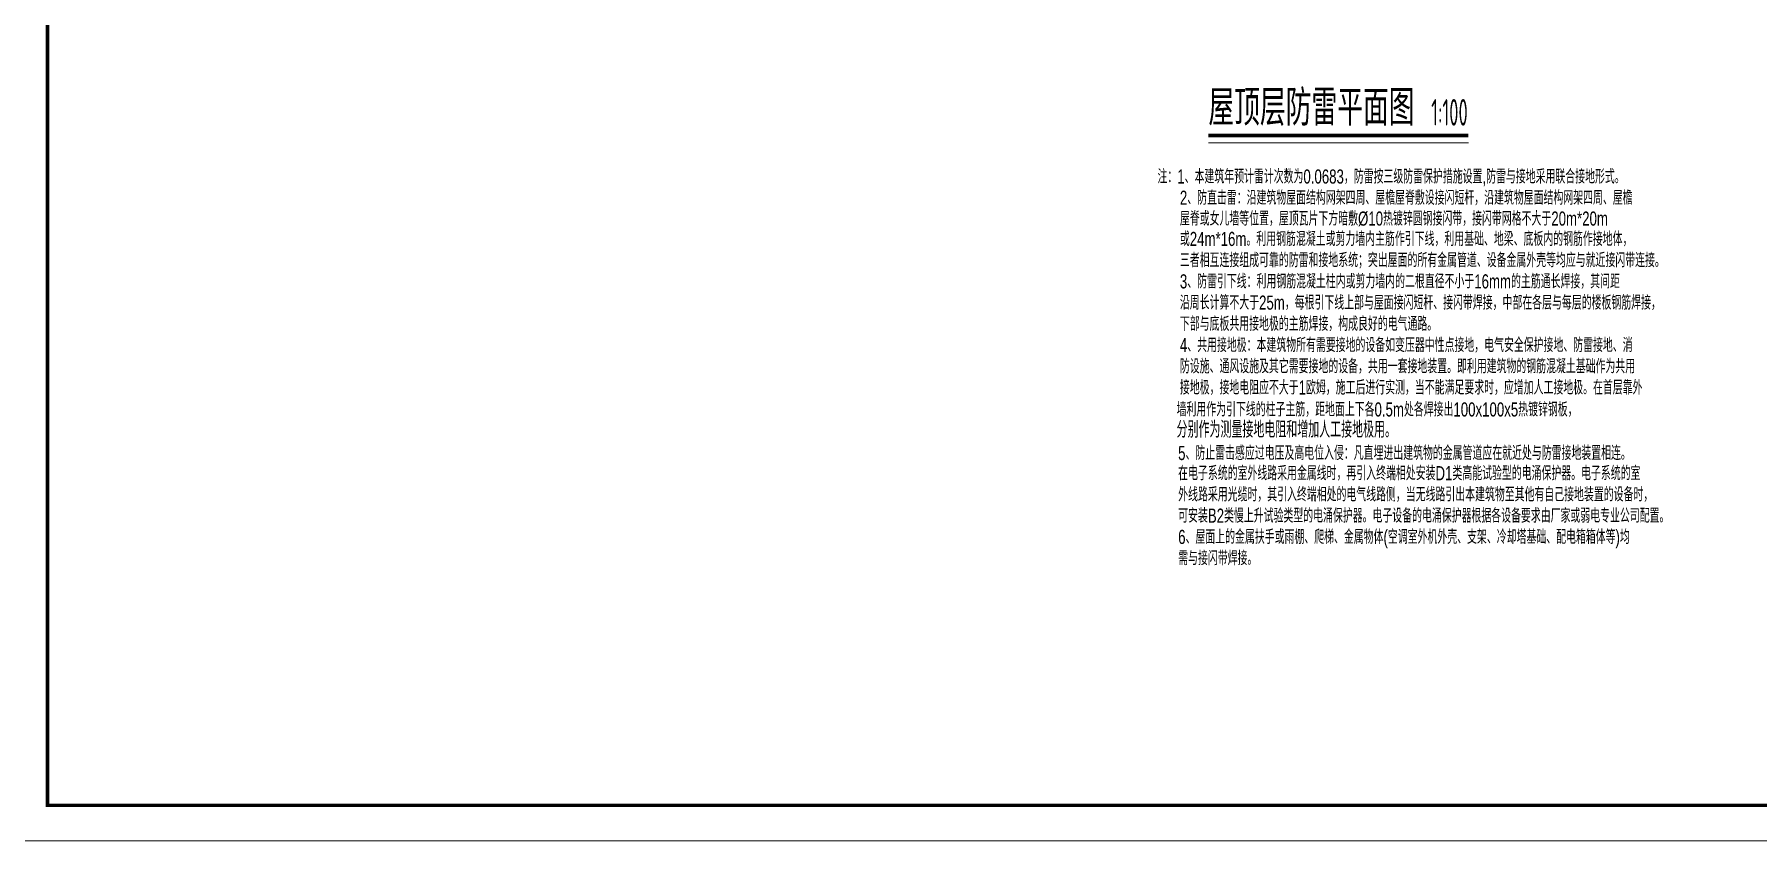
# Model space of a CAD drawing. Extents: x 3753737 to 4713801, y -857380 to 24339.
# Drawn here: x 4541179 to 4589929, y -748852 to -725571 of the extents above; entities that cross this region are included whole.
import ezdxf

# ---------------------------------------------------------------- set-up
doc = ezdxf.new("R2010")
doc.units = 0
doc.header["$LTSCALE"] = 1000
doc.header["$MEASUREMENT"] = 0
doc.layers.add('DIM-照明', color=7, linetype='CONTINUOUS')
doc.layers.add('DIM_SYMB', color=252, linetype='CONTINUOUS', lineweight=20)
doc.layers.add('图框', color=147, linetype='CONTINUOUS', lineweight=20)
doc.styles.get("Standard").update_dxf_attribs({"font": 'gbenor.shx', "bigfont": 'gbcbig.shx'})
doc.styles.add('zjdz', font='zjdz-s.shx', dxfattribs={"width": 0.7, "bigfont": 'zjdz.shx'})

msp = doc.modelspace()

# ---------------------------------------------------------------- linework, layer by layer
at = {"layer": 'DIM_SYMB', "color": 252, "const_width": 105}
msp.add_lwpolyline([(4574392.5, -728425.2), (4581747.3, -728425.2)], dxfattribs=at)
at = {"layer": 'DIM_SYMB', "color": 252}
msp.add_lwpolyline([(4574392.5, -728635.2), (4581747.3, -728635.2)], dxfattribs=at)
at = {"layer": '图框'}
for points in [[(4539046.2, -688977.2), (4623146.2, -688977.2), (4623146.2, -748377.2), (4539046.2, -748377.2)], [(4539046.2, -748377.2), (4623146.2, -748377.2), (4623146.2, -807777.2), (4539046.2, -807777.2)]]:
    msp.add_lwpolyline(points, close=True, dxfattribs=at)
at = {"layer": '图框', "const_width": 100}
msp.add_lwpolyline([(4622146.2, -747377.2), (4622146.2, -689977.2), (4541546.2, -689977.2), (4541546.2, -747377.2)], close=True, dxfattribs=at)

# ---------------------------------------------------------------- texts
at = {"layer": 'DIM-照明', "color": 7, "linetype": 'Continuous', "style": 'zjdz', "width": 0.7}
for s, height, p in [('注：1、本建筑年预计雷计次数为0.0683，防雷按三级防雷保护措施设置,防雷与接地采用联合接地形式。', 400, (4572952.9, -729788.8)), ('2、防直击雷：沿建筑物屋面结构网架四周、屋檐屋脊敷设接闪短杆，沿建筑物屋面结构网架四周、屋檐', 400, (4573586.4, -730389.2)), ('屋脊或女儿墙等位置，屋顶瓦片下方暗敷%%C10热镀锌圆钢接闪带，接闪带网格不大于20m*20m', 400, (4573586.4, -730978.5)), ('或24m*16m。利用钢筋混凝土或剪力墙内主筋作引下线，利用基础、地梁、底板内的钢筋作接地体，', 400, (4573586.4, -731554.4)), ('三者相互连接组成可靠的防雷和接地系统；突出屋面的所有金属管道、设备金属外壳等均应与就近接闪带连接。', 400, (4573586.4, -732154.8)), ('3、防雷引下线：利用钢筋混凝土柱内或剪力墙内的二根直径不小于16mm的主筋通长焊接，其间距', 400, (4573586.4, -732755.2)), ('沿周长计算不大于25m，每根引下线上部与屋面接闪短杆、接闪带焊接，中部在各层与每层的楼板钢筋焊接，', 400, (4573586.4, -733355.5)), ('下部与底板共用接地极的主筋焊接，构成良好的电气通路。', 400, (4573586.4, -733955.9)), ('4、共用接地极：本建筑物所有需要接地的设备如变压器中性点接地，电气安全保护接地、防雷接地、消', 400, (4573586.4, -734556.2)), ('防设施、通风设施及其它需要接地的设备，共用一套接地装置。即利用建筑物的钢筋混凝土基础作为共用', 400, (4573586.4, -735156.6)), ('接地极，接地电阻应不大于1欧姆，施工后进行实测，当不能满足要求时，应增加人工接地极。在首层靠外', 400, (4573586.4, -735757)), ('墙利用作为引下线的柱子主筋，距地面上下各0.5m处各焊接出100x100x5热镀锌钢板，', 400, (4573493.1, -736377.2)), ('分别作为测量接地电阻和增加人工接地极用。', 466.667, (4573493.1, -736977.6)), ('5、防止雷击感应过电压及高电位入侵：凡直埋进出建筑物的金属管道应在就近处与防雷接地装置相连。', 400, (4573536.3, -737609.9)), ('在电子系统的室外线路采用金属线时，再引入终端相处安装D1类高能试验型的电涌保护器。电子系统的室', 400, (4573538, -738181.1)), ('外线路采用光缆时，其引入终端相处的电气线路侧，当无线路引出本建筑物至其他有自己接地装置的设备时，', 400, (4573538, -738781.4)), ('可安装B2类慢上升试验类型的电涌保护器。电子设备的电涌保护器根据各设备要求由厂家或弱电专业公司配置。', 400, (4573538, -739381.8)), ('6、屋面上的金属扶手或雨棚、爬梯、金属物体(空调室外机外壳、支架、冷却塔基础、配电箱箱体等)均', 400, (4573538, -739982.2)), ('需与接闪带焊接。', 400, (4573538, -740582.5))]:
    msp.add_text(s, height=height, dxfattribs=at).set_placement(p)
at = {"layer": 'DIM_SYMB', "color": 7}
msp.add_text('屋顶层防雷平面图', height=1012.77, dxfattribs=at).set_placement((4574392.5, -728148.2))
at = {"layer": 'DIM_SYMB', "color": 7, "width": 0.6}
msp.add_text('1:100', height=750, dxfattribs=at).set_placement((4580697, -728148.2))

doc.saveas('drawing.dxf')
